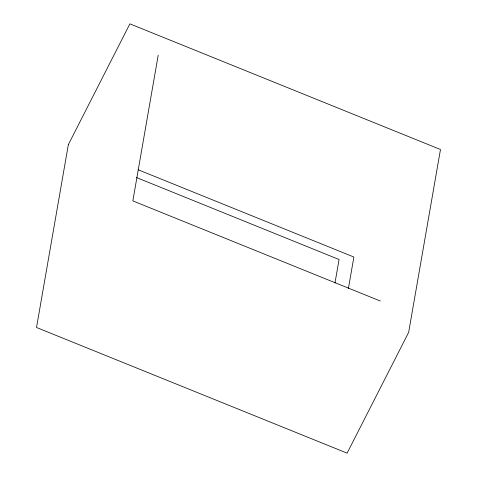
<?xml version="1.0" encoding="UTF-8"?>
<svg xmlns="http://www.w3.org/2000/svg" width="477" height="477" viewBox="0 0 477 477"><rect width="100%" height="100%" fill="white"/><g stroke="black" fill="none" stroke-linecap="round" stroke-linejoin="round"><path stroke-width="0.72" d="M158.203 55.183L132.844 200.895L380.342 301.029M334.979 282.992L339.069 259.506L136.356 177.492M348.395 288.519L353.874 257.031L138.086 169.729M68.342 144.638L36.52 327.496L347.113 453.15L408.658 332.362L440.48 149.504L129.887 23.85L68.342 144.638"/></g></svg>
